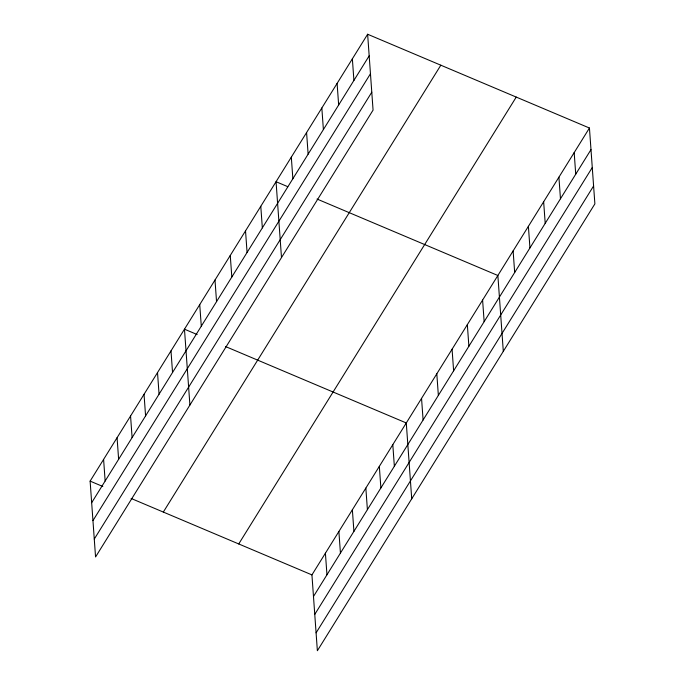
<?xml version="1.0" encoding="UTF-8"?>
<svg xmlns="http://www.w3.org/2000/svg" width="685" height="685" viewBox="0 0 685 685"><rect width="100%" height="100%" fill="white"/><g stroke="black" fill="none" stroke-linecap="round" stroke-linejoin="round"><path stroke-width="1.03" d="M367.631 34.25L373.068 110.105L95.557 556.973L90.12 481.118L367.631 34.25L589.442 128.026L594.88 203.882L317.369 650.75L311.932 574.895L589.442 128.026M91.67 502.704L369.181 55.845M92.954 520.617L370.465 73.749M94.273 539.061L371.784 92.201M163.321 512.063L440.832 65.195M238.731 543.95L516.242 97.082M313.482 596.489L590.992 149.621M314.766 614.394L592.277 167.525M316.085 632.846L593.595 185.977M287.76 186.671L276.055 181.713L281.492 257.569M317.044 199.044L497.867 275.498L503.304 351.345M197.16 334.545L184.47 329.185L189.908 405.032M225.468 346.516L406.282 422.962L411.719 498.817M90.12 481.118L102.81 486.478M131.109 498.449L311.932 574.895M574.184 152.609L575.725 174.195M558.917 177.184L560.467 198.778M543.65 201.758L545.2 223.353M528.392 226.341L529.942 247.927M513.125 250.916L514.675 272.51M482.6 300.073L484.149 321.667M467.341 324.647L468.882 346.242M452.074 349.23L453.624 370.816M436.816 373.804L438.357 395.399M421.549 398.387L423.099 419.974M392.805 444.668L394.354 466.254M352.364 58.824L353.914 80.419M379.327 466.374L380.877 487.96M337.106 83.407L338.655 104.993M365.85 488.08L367.4 509.666M352.373 509.786L353.914 531.372M321.839 107.982L323.388 129.576M338.887 531.483L340.436 553.078M306.58 132.565L308.13 154.151M325.409 553.189L326.959 574.784M291.313 157.139L292.863 178.734M260.788 206.296L262.338 227.882M245.53 230.871L247.071 252.465M230.263 255.445L231.813 277.04M214.996 280.028L216.546 301.614M199.737 304.602L201.287 326.197M170.993 350.891L172.543 372.477M157.516 372.589L159.066 394.183M144.038 394.295L145.58 415.889M130.561 416L132.102 437.595M117.075 437.706L118.625 459.301M103.598 459.412L105.147 481.007"/></g></svg>
